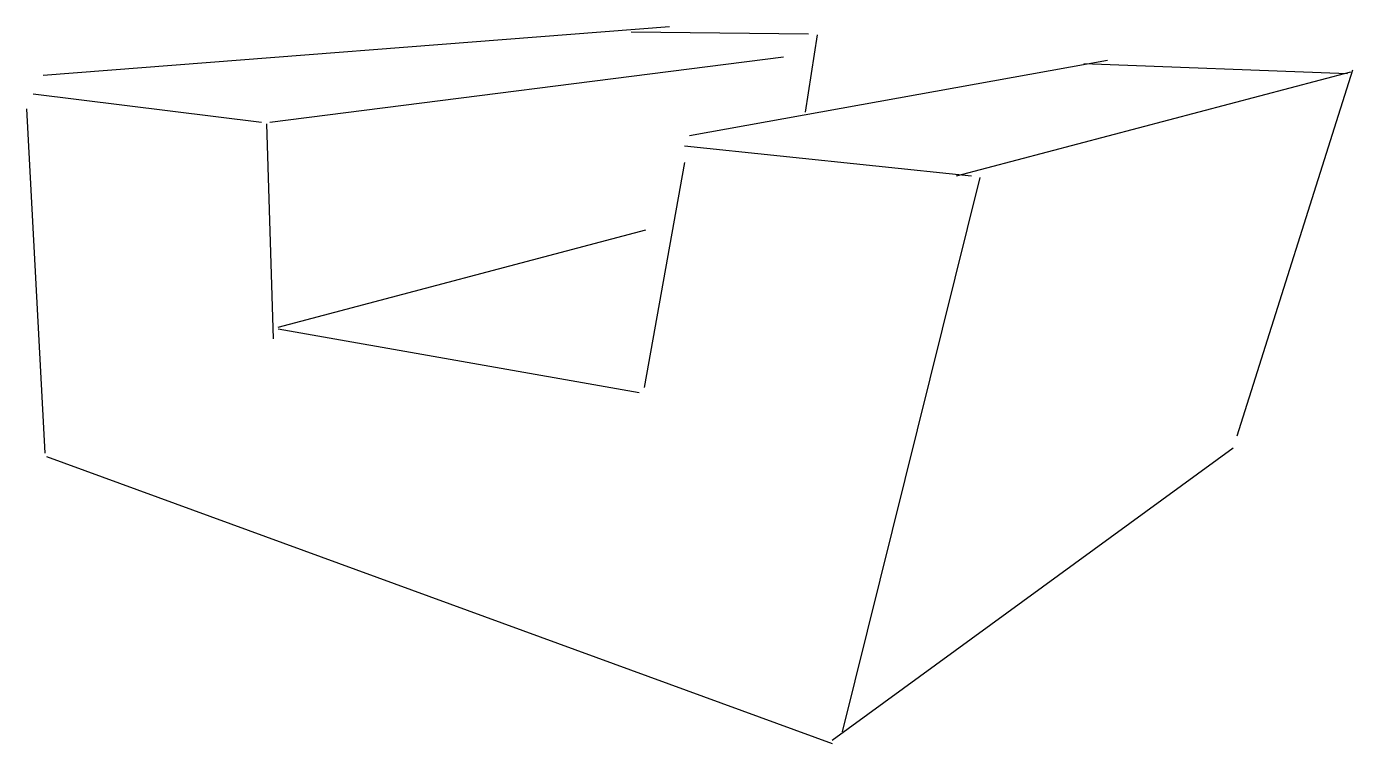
# Model space of a CAD drawing. Header units: metres. Extents: x -384 to 382, y -208 to 206.
import ezdxf

# ---------------------------------------------------------------- set-up
doc = ezdxf.new("R2010")
doc.units = ezdxf.units.M

msp = doc.modelspace()

# ---------------------------------------------------------------- linework, layer by layer
at = {"color": 0}
for p, q in [((-374.534668, 178.0495), (-12.613861, 206.188126)), ((-34.689632, 203.164108), (67.879265, 201.985153)), ((72.772278, 201.336639), (65.980202, 156.702972)), ((-243.544556, 150.881195), (53.366337, 188.722778)), ((-0.970297, 143.118805), (240.633667, 186.782181)), ((227.0495, 184.841583), (379.386139, 179.019806)), ((153.306931, 119.83168), (381.326721, 179.990097)), ((382.297028, 180.960403), (315.346527, -30.564356)), ((-380.356445, 167.376236), (-248.396042, 150.881195)), ((-384.23761, 158.64357), (-373.564362, -40.267326)), ((-245.485153, 149.910889), (-241.603958, 25.712872)), ((-3.881188, 137.297028), (162.039597, 119.83168)), ((-3.881188, 127.594063), (-27.168318, -2.425743)), ((166.891083, 118.861389), (87.326736, -201.336639)), ((-238.693069, 32.504951), (-26.198021, 88.782181)), ((-238.693069, 31.534653), (-30.079208, -5.336634)), ((81.504951, -206.188126), (313.405945, -37.356438)), ((-372.594055, -42.20792), (81.504951, -208.128708))]:
    msp.add_line(p, q, dxfattribs=at)

doc.saveas('drawing.dxf')
